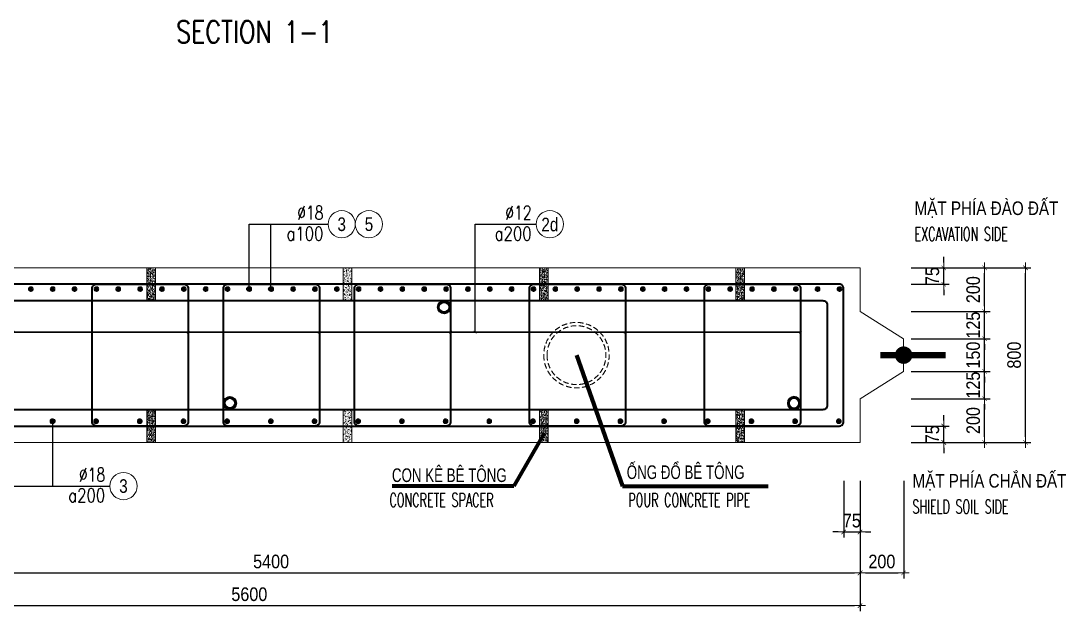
# Model space of a CAD drawing. Header units: millimetres. Extents: x -642477 to 1168880, y -27982 to 330379.
# Drawn here: x 143495 to 157871, y 84914 to 93030 of the extents above; entities that cross this region are included whole.
import ezdxf
from ezdxf.enums import TextEntityAlignment as Align

# ---------------------------------------------------------------- set-up
doc = ezdxf.new("R2010")
doc.units = ezdxf.units.MM
doc.linetypes.add('HIDDEN', pattern=[0.375, 0.25, -0.125])
doc.linetypes.add('HIDDEN2', pattern=[4.7625, 3.175, -1.5875])
doc.layers.get('0').update_dxf_attribs({"lineweight": 20})
doc.layers.get('Defpoints').update_dxf_attribs({"color": 151, "lineweight": 9})
for name, color, linetype, lineweight in [('NDC_S_BEAM', 3, 'HIDDEN2', 20), ('NDC_S_BREAK-LINE', 1, 'Continuous', 15), ('NDC_S_DIAPHGRAM WALL', 3, 'Continuous', 20), ('NDC_S_DIM', 1, 'Continuous', 15), ('NDC_S_ENG TITLE', 3, 'Continuous', 20), ('NDC_S_HATCH MATERIAL', 8, 'Continuous', 13), ('NDC_S_LEADER', 1, 'Continuous', 15), ('NDC_S_LEVEL TEXT', 7, 'Continuous', 20), ('NDC_S_REBAR', 4, 'Continuous', 35), ('NDC_S_VN TEXT', 7, 'Continuous', 20)]:
    doc.layers.add(name, color=color, linetype=linetype, lineweight=lineweight)
doc.layers.add('NDC_S_REBAR DES.', color=2, linetype='Continuous')
doc.styles.add('ARIAL', font='arial.ttf', dxfattribs={"width": 0.8})
doc.styles.add('NDC_ARIAL', font='arial.ttf', dxfattribs={"width": 0.85})
doc.styles.add('NDC_DIM', font='', dxfattribs={"width": 0.75})
doc.styles.add('NDC_EN TXT', font='romans.shx', dxfattribs={"width": 0.8})
doc.styles.get('NDC_DIM').set_extended_font_data('Dotum')
doc.dimstyles.new('A1-NDC-1-25 (x3)', dxfattribs={"dimscale": 75, "dimtxt": 2.5, "dimasz": 1, "dimexe": 1, "dimexo": 0, "dimgap": 0.8, "dimtad": 1, "dimdec": 0, "dimlfac": 0.333333, "dimdsep": 46, "dimtxsty": 'NDC_ARIAL', "dimblk": 'DIMMARK', "dimcen": 49999.938995, "dimdle": 1.5, "dimclrd": 1, "dimclre": 1, "dimclrt": 3, "dimadec": 0, "dimazin": 0, "dimtfac": 1, "dimtdec": 0, "dimtix": 1, "dimtmove": 2, "dimatfit": 3, "dimfxl": 1, "dimarcsym": 0})
doc.dimstyles.new('NDC_dim_25', dxfattribs={"dimscale": 25, "dimtxt": 2.2, "dimasz": 1.5, "dimexe": 1.5, "dimexo": 2.5, "dimgap": 1, "dimtad": 1, "dimdec": 0, "dimzin": 0, "dimdsep": 46, "dimtxsty": 'NDC_DIM', "dimblk": 'DIMMARK', "dimcen": 0.09, "dimdle": 1.2, "dimclrd": 1, "dimclre": 1, "dimclrt": 3, "dimadec": 0, "dimazin": 0, "dimtfac": 1, "dimtdec": 0, "dimtix": 1, "dimtofl": 0, "dimtmove": 0, "dimatfit": 3, "dimfxl": 6, "dimfxlon": 1, "dimtolj": 1, "dimtzin": 0, "dimarcsym": 0})

# ---------------------------------------------------------------- blocks, each defined once
blk = doc.blocks.new('TV_001')
at = {"layer": 'NDC_S_DIAPHGRAM WALL', "ltscale": 0.01}
for p, q in [((21086.6, 15963.3), (21044.1, 15767.9)), ((21044.1, 15767.9), (20822.1, 15688.3)), ((20822.1, 15688.3), (20790.3, 15541.7)), ((20790.3, 15541.7), (20959.2, 15377)), ((20959.2, 15377), (20916.7, 15181.6)), ((20916.7, 15181.6), (26388.8, 13991.9))]:
    blk.add_line(p, q, dxfattribs=at)
blk.add_lwpolyline([(26558.8, 14773.6), (21086.6, 15963.3)], dxfattribs=at)
at = {"layer": 'NDC_S_DIAPHGRAM WALL', "ltscale": 50, "const_width": 30}
blk.add_lwpolyline([(20911.1, 15592.2), (20618, 15655.9)], dxfattribs=at)
at = {"layer": 'NDC_S_DIAPHGRAM WALL', "ltscale": 50, "const_width": 40}
blk.add_lwpolyline([(20825.8, 15610.7, -1), (20786.7, 15619.2, -1)], format="xyb", close=True, dxfattribs=at)
blk = doc.blocks.new('DIMMARK')
at = {"layer": 'NDC_S_DIM', "color": 1}
blk.add_line((-1.5, 0), (1, 0), dxfattribs=at)
at = {"layer": 'NDC_S_DIM', "color": 2, "const_width": 0.1}
blk.add_lwpolyline([(-0.42, -0.42), (0.42, 0.42)], dxfattribs=at)
blk = doc.blocks.new('Ong sieu am')
at = {"layer": 'NDC_S_HATCH MATERIAL'}
h = blk.add_hatch(dxfattribs=at)
h.set_pattern_fill('ANSI31', color=256, scale=20)
h.set_pattern_definition([(45, (0, 0), (-1.76776695, 1.76776695), [])])
h.paths.add_polyline_path([(-7119.3, 51158.9, 1), (-7179.3, 51158.9, 1)])
h.paths.add_polyline_path([(-7171.3, 51158.9, -1), (-7127.3, 51158.9, -1)], flags=16)
at = {"layer": 'NDC_S_REBAR DES.'}
for radius in [30, 22]:
    blk.add_circle((-7149.3, 51158.9), radius, dxfattribs=at)
blk = doc.blocks.new('ong do BT')
at = {"layer": 'NDC_S_HATCH MATERIAL', "linetype": 'HIDDEN', "ltscale": 100}
for radius in [150, 135]:
    blk.add_circle((-6323.7, 51237.8), radius, dxfattribs=at)
blk = doc.blocks.new('con ke BT')
at = {"layer": 'NDC_S_HATCH MATERIAL'}
h = blk.add_hatch(dxfattribs=at)
h.set_pattern_fill('AR-CONC', color=256, scale=2)
h.set_pattern_definition([(50, (0, 0), (14.3452037, -1.2550427), [1.5, -16.5]), (355, (0, 0), (-2.7750267, 15.0438427), [1.2, -13.2]), (100.451444, (1.195, -0.105), (11.570177, 13.7888), [1.274804, -14.0228422]), (46.1842, (0, 4), (21.3448266, -3.3103856), [2.25, -24.75]), (96.635635, (1.779, 3.724), (18.693239, 19.482372), [1.912207, -21.034275]), (351.184164, (0, 4), (18.693239, 19.482372), [1.8, -19.8]), (21, (2, 3), (11.938141, -8.0523778), [1.5, -16.5]), (326, (2, 3), (4.8663066, 14.503001), [1.2, -13.2]), (71.451445, (2.995, 2.329), (16.8044475, 6.450623), [1.274804, -14.0228422]), (37.5, (0, 0), (0.2431971, 6.6578771), [0, -13.04, 0, -13.4, 0, -13.25]), (7.5, (0, 0), (5.2613907, 7.8882342), [0, -7.64, 0, -12.74, 0, -5.05]), (327.5, (-4.46, 0), (10.6764487, -0.45109743), [0, -5, 0, -15.6, 0, -20.7]), (317.5, (-6.46, 0), (11.6637234, 2.0020996), [0, -6.5, 0, -10.36, 0, -14.7])])
h.paths.add_polyline_path([(-7076.9, 51430.9), (-7116.9, 51430.9), (-7116.9, 51280.9), (-7076.9, 51280.9)])
at = {"layer": 'NDC_S_BREAK-LINE'}
blk.add_lwpolyline([(-7116.9, 51430.9), (-7116.9, 51280.9), (-7076.9, 51280.9), (-7076.9, 51430.9)], close=True, dxfattribs=at)
blk = doc.blocks.new('*U2176')
at = {"layer": 'NDC_S_LEADER', "xscale": 3, "yscale": 3, "zscale": 3}
blk.add_blockref('con ke BT', (21291, -154068), dxfattribs=at)
blk = doc.blocks.new('*U2177')
at = {"layer": 'NDC_S_DIM', "color": 0, "linetype": 'ByBlock', "lineweight": -2, "transparency": 16777216}
for p in [(0, 0), (2700, 0), (5400, 0), (8100, 0), (10800, 0), (13500, 0)]:
    blk.add_blockref('*U2176', p, dxfattribs=at)
blk = doc.blocks.new('*U2178')
at = {"layer": 'NDC_S_LEADER', "xscale": 3, "yscale": 3, "zscale": 3}
blk.add_blockref('con ke BT', (21291, -154068), dxfattribs=at)
blk = doc.blocks.new('*U2179')
at = {"layer": 'NDC_S_DIM', "color": 0, "linetype": 'ByBlock', "lineweight": -2, "transparency": 16777216}
for p in [(0, 0), (2700, 0), (5400, 0), (8100, 0), (10800, 0), (13500, 0)]:
    blk.add_blockref('*U2178', p, dxfattribs=at)
blk = doc.blocks.new('*U366')
blk.add_circle((2.5, 0), 2.5)
at = {"layer": 'NDC_S_VN TEXT', "color": 3, "style": 'NDC_EN TXT'}
for tag, width, p in [('DK2', 0.75, (-0.85, 0.85)), ('KC2', 0.8, (-0.85, -2.97))]:
    blk.add_attdef(tag, text='', height=2.5, dxfattribs=dict(at, width=width)).set_placement(p, align=Align.RIGHT)
at = {"layer": 'NDC_S_VN TEXT', "color": 7, "style": 'ARIAL', "width": 0.8}
blk.add_attdef('SH3', text='', height=2.5, dxfattribs=at).set_placement((2.5, 0), align=Align.MIDDLE)
blk = doc.blocks.new('kata_block_THEP')
at = {"layer": 'NDC_S_REBAR', "color": 0}
for p, q in [((-0.5, 0), (0.5, 0)), ((-0.35, 0.35), (0.35, -0.35)), ((0.35, 0.35), (-0.35, -0.35)), ((0, 0.5), (0, -0.5))]:
    blk.add_line(p, q, dxfattribs=at)
at = {"layer": 'NDC_S_REBAR', "color": 0, "const_width": 0.0833}
blk.add_lwpolyline([(-0.5, 0, 1), (0.5, 0, 1), (-0.5, 0, 1)], format="xyb", dxfattribs=at)
blk = doc.blocks.new('*U2184')
at = {"layer": 'NDC_S_REBAR', "ltscale": 80, "xscale": 72, "yscale": 72, "zscale": 72}
blk.add_blockref('kata_block_THEP', (0, 0), dxfattribs=at)
blk = doc.blocks.new('*U2185')
at = {"layer": 'NDC_S_LEVEL TEXT', "color": 0, "linetype": 'ByBlock', "lineweight": -2, "transparency": 16777216}
for p in [(5408.1, 0), (6009, 0), (6609.9, 0), (7210.8, 0), (7811.7, 0), (8412.6, 0), (9013.5, 0), (9614.4, 0), (10215.3, 0), (10816.2, 0), (11417.1, 0), (12018, 0), (12618.9, 0), (13219.8, 0), (13820.7, 0), (14421.6, 0), (15022.5, 0), (15623.4, 0), (16224.3, 0)]:
    blk.add_blockref('*U2184', p, dxfattribs=at)
blk = doc.blocks.new('*U2186')
at = {"layer": 'NDC_S_REBAR', "ltscale": 80, "xscale": 72, "yscale": 72, "zscale": 72}
blk.add_blockref('kata_block_THEP', (0, 0), dxfattribs=at)
blk = doc.blocks.new('*U2175')
at = {"layer": 'NDC_S_LEVEL TEXT', "color": 0, "linetype": 'ByBlock', "lineweight": -2, "transparency": 16777216}
for p in [(5110.2, 0), (5410.8, 0), (5711.4, 0), (6012, 0), (6312.6, 0), (6613.2, 0), (6913.8, 0), (7214.4, 0), (7515, 0), (7815.6, 0), (8116.2, 0), (8416.8, 0), (8717.4, 0), (9018, 0), (9318.6, 0), (9619.2, 0), (9919.8, 0), (10220.4, 0), (10521, 0), (10821.6, 0), (11122.2, 0), (11422.8, 0), (11723.4, 0), (12024, 0), (12324.6, 0), (12625.2, 0), (12925.8, 0), (13226.4, 0), (13527, 0), (13827.6, 0), (14128.2, 0), (14428.8, 0), (14729.4, 0), (15030, 0), (15330.6, 0), (15631.2, 0), (15931.8, 0), (16232.4, 0)]:
    blk.add_blockref('*U2186', p, dxfattribs=at)
blk = doc.blocks.new('*D2225')
at = {"layer": 'Defpoints', "color": 0, "ltscale": 100, "transparency": 16777216}
for p in [(155742, 87834), (156750, 87834), (155742, 87234)]:
    blk.add_point(p, dxfattribs=at)
at = {"layer": 'NDC_S_DIM', "color": 1, "lineweight": -2, "ltscale": 100, "transparency": 16777216}
for p, q in [((155742, 87834), (156825, 87834)), ((156750, 87309), (156750, 87759)), ((155742, 87234), (156825, 87234))]:
    blk.add_line(p, q, dxfattribs=at)
at = {"layer": 'NDC_S_DIM', "color": 1, "lineweight": -2, "ltscale": 100, "transparency": 16777216, "xscale": 75, "yscale": 75, "zscale": 75}
for p, rotation in [((156750, 87834), 90), ((156750, 87234), 270)]:
    blk.add_blockref('DIMMARK', p, dxfattribs=dict(at, rotation=rotation))
at = {"layer": 'NDC_S_DIM', "color": 3, "ltscale": 100, "transparency": 16777216, "insert": (156594, 87534), "char_height": 187.5, "attachment_point": 5, "rotation": 90, "style": 'NDC_ARIAL'}
blk.add_mtext('200', dxfattribs=at)
blk = doc.blocks.new('*D2226')
at = {"layer": 'Defpoints', "color": 0, "ltscale": 100, "transparency": 16777216}
for p in [(155742, 88209), (156750, 88209), (155742, 87834)]:
    blk.add_point(p, dxfattribs=at)
at = {"layer": 'NDC_S_DIM', "color": 1, "lineweight": -2, "ltscale": 100, "transparency": 16777216}
for p, q in [((156750, 88284), (156750, 88359)), ((155742, 88209), (156825, 88209)), ((156750, 87834), (156750, 88209)), ((155742, 87834), (156825, 87834)), ((156750, 87759), (156750, 87684))]:
    blk.add_line(p, q, dxfattribs=at)
at = {"layer": 'NDC_S_DIM', "color": 1, "lineweight": -2, "ltscale": 100, "transparency": 16777216, "xscale": 75, "yscale": 75, "zscale": 75}
for p, rotation in [((156750, 88209), 270), ((156750, 87834), 90)]:
    blk.add_blockref('DIMMARK', p, dxfattribs=dict(at, rotation=rotation))
at = {"layer": 'NDC_S_DIM', "color": 3, "ltscale": 100, "transparency": 16777216, "insert": (156594, 88021), "char_height": 187.5, "attachment_point": 5, "rotation": 90, "style": 'NDC_ARIAL'}
blk.add_mtext('125', dxfattribs=at)
blk = doc.blocks.new('*D2227')
at = {"layer": 'Defpoints', "color": 0, "ltscale": 100, "transparency": 16777216}
for p in [(155742, 88659), (156750, 88659), (155742, 88209)]:
    blk.add_point(p, dxfattribs=at)
at = {"layer": 'NDC_S_DIM', "color": 1, "lineweight": -2, "ltscale": 100, "transparency": 16777216}
for p, q in [((156750, 88734), (156750, 88809)), ((155742, 88659), (156825, 88659)), ((156750, 88209), (156750, 88659)), ((155742, 88209), (156825, 88209)), ((156750, 88134), (156750, 88059))]:
    blk.add_line(p, q, dxfattribs=at)
at = {"layer": 'NDC_S_DIM', "color": 1, "lineweight": -2, "ltscale": 100, "transparency": 16777216, "xscale": 75, "yscale": 75, "zscale": 75}
for p, rotation in [((156750, 88659), 270), ((156750, 88209), 90)]:
    blk.add_blockref('DIMMARK', p, dxfattribs=dict(at, rotation=rotation))
at = {"layer": 'NDC_S_DIM', "color": 3, "ltscale": 100, "transparency": 16777216, "insert": (156594, 88434), "char_height": 187.5, "attachment_point": 5, "rotation": 90, "style": 'NDC_ARIAL'}
blk.add_mtext('150', dxfattribs=at)
blk = doc.blocks.new('*D2228')
at = {"layer": 'Defpoints', "color": 0, "ltscale": 100, "transparency": 16777216}
for p in [(155742, 89034), (156750, 89034), (155742, 88659)]:
    blk.add_point(p, dxfattribs=at)
at = {"layer": 'NDC_S_DIM', "color": 1, "lineweight": -2, "ltscale": 100, "transparency": 16777216}
for p, q in [((156750, 89109), (156750, 89184)), ((155742, 89034), (156825, 89034)), ((156750, 88659), (156750, 89034)), ((155742, 88659), (156825, 88659)), ((156750, 88584), (156750, 88509))]:
    blk.add_line(p, q, dxfattribs=at)
at = {"layer": 'NDC_S_DIM', "color": 1, "lineweight": -2, "ltscale": 100, "transparency": 16777216, "xscale": 75, "yscale": 75, "zscale": 75}
for p, rotation in [((156750, 89034), 270), ((156750, 88659), 90)]:
    blk.add_blockref('DIMMARK', p, dxfattribs=dict(at, rotation=rotation))
at = {"layer": 'NDC_S_DIM', "color": 3, "ltscale": 100, "transparency": 16777216, "insert": (156594, 88846), "char_height": 187.5, "attachment_point": 5, "rotation": 90, "style": 'NDC_ARIAL'}
blk.add_mtext('125', dxfattribs=at)
blk = doc.blocks.new('*D2229')
at = {"layer": 'Defpoints', "color": 0, "ltscale": 100, "transparency": 16777216}
for p in [(155742, 89634), (156750, 89634), (155742, 89034)]:
    blk.add_point(p, dxfattribs=at)
at = {"layer": 'NDC_S_DIM', "color": 1, "lineweight": -2, "ltscale": 100, "transparency": 16777216}
for p, q in [((155742, 89634), (156825, 89634)), ((156750, 89109), (156750, 89559)), ((155742, 89034), (156825, 89034))]:
    blk.add_line(p, q, dxfattribs=at)
at = {"layer": 'NDC_S_DIM', "color": 1, "lineweight": -2, "ltscale": 100, "transparency": 16777216, "xscale": 75, "yscale": 75, "zscale": 75}
for p, rotation in [((156750, 89634), 90), ((156750, 89034), 270)]:
    blk.add_blockref('DIMMARK', p, dxfattribs=dict(at, rotation=rotation))
at = {"layer": 'NDC_S_DIM', "color": 3, "ltscale": 100, "transparency": 16777216, "insert": (156594, 89334), "char_height": 187.5, "attachment_point": 5, "rotation": 90, "style": 'NDC_ARIAL'}
blk.add_mtext('200', dxfattribs=at)
blk = doc.blocks.new('*D2230')
at = {"layer": 'Defpoints', "color": 0, "ltscale": 100, "transparency": 16777216}
for p in [(155742, 89634), (157313, 89634), (155742, 87234)]:
    blk.add_point(p, dxfattribs=at)
at = {"layer": 'NDC_S_DIM', "color": 1, "lineweight": -2, "ltscale": 100, "transparency": 16777216}
for p, q in [((155742, 89634), (157388, 89634)), ((157313, 87309), (157313, 89559)), ((155742, 87234), (157388, 87234))]:
    blk.add_line(p, q, dxfattribs=at)
at = {"layer": 'NDC_S_DIM', "color": 1, "lineweight": -2, "ltscale": 100, "transparency": 16777216, "xscale": 75, "yscale": 75, "zscale": 75}
for p, rotation in [((157313, 89634), 90), ((157313, 87234), 270)]:
    blk.add_blockref('DIMMARK', p, dxfattribs=dict(at, rotation=rotation))
at = {"layer": 'NDC_S_DIM', "color": 3, "ltscale": 100, "transparency": 16777216, "insert": (157157, 88434), "char_height": 187.5, "attachment_point": 5, "rotation": 90, "style": 'NDC_ARIAL'}
blk.add_mtext('800', dxfattribs=at)
blk = doc.blocks.new('*D2231')
at = {"layer": 'Defpoints', "color": 0, "ltscale": 100, "transparency": 16777216}
for p in [(155742, 87459), (156188, 87459), (155742, 87234)]:
    blk.add_point(p, dxfattribs=at)
at = {"layer": 'NDC_S_DIM', "color": 1, "lineweight": -2, "ltscale": 100, "transparency": 16777216}
for p, q in [((156188, 87534), (156188, 87609)), ((155742, 87459), (156263, 87459)), ((156188, 87234), (156188, 87459)), ((155742, 87234), (156263, 87234)), ((156188, 87159), (156188, 87084))]:
    blk.add_line(p, q, dxfattribs=at)
at = {"layer": 'NDC_S_DIM', "color": 1, "lineweight": -2, "ltscale": 100, "transparency": 16777216, "xscale": 75, "yscale": 75, "zscale": 75}
for p, rotation in [((156188, 87459), 270), ((156188, 87234), 90)]:
    blk.add_blockref('DIMMARK', p, dxfattribs=dict(at, rotation=rotation))
at = {"layer": 'NDC_S_DIM', "color": 3, "ltscale": 100, "transparency": 16777216, "insert": (156032, 87346), "char_height": 187.5, "attachment_point": 5, "rotation": 90, "style": 'NDC_ARIAL'}
blk.add_mtext('75', dxfattribs=at)
blk = doc.blocks.new('*D2232')
at = {"layer": 'Defpoints', "color": 0, "ltscale": 100, "transparency": 16777216}
for p in [(155742, 89634), (156188, 89634), (155742, 89409)]:
    blk.add_point(p, dxfattribs=at)
at = {"layer": 'NDC_S_DIM', "color": 1, "lineweight": -2, "ltscale": 100, "transparency": 16777216}
for p, q in [((156188, 89709), (156188, 89784)), ((155742, 89634), (156263, 89634)), ((156188, 89409), (156188, 89634)), ((155742, 89409), (156263, 89409)), ((156188, 89334), (156188, 89259))]:
    blk.add_line(p, q, dxfattribs=at)
at = {"layer": 'NDC_S_DIM', "color": 1, "lineweight": -2, "ltscale": 100, "transparency": 16777216, "xscale": 75, "yscale": 75, "zscale": 75}
for p, rotation in [((156188, 89634), 270), ((156188, 89409), 90)]:
    blk.add_blockref('DIMMARK', p, dxfattribs=dict(at, rotation=rotation))
at = {"layer": 'NDC_S_DIM', "color": 3, "ltscale": 100, "transparency": 16777216, "insert": (156032, 89521), "char_height": 187.5, "attachment_point": 5, "rotation": 90, "style": 'NDC_ARIAL'}
blk.add_mtext('75', dxfattribs=at)
blk = doc.blocks.new('*D2234')
at = {"layer": 'Defpoints', "color": 0, "ltscale": 100, "transparency": 16777216}
for p in [(154812, 86704), (155037, 86704), (155037, 86002)]:
    blk.add_point(p, dxfattribs=at)
at = {"layer": 'NDC_S_DIM', "color": 1, "lineweight": -2, "ltscale": 100, "transparency": 16777216}
for p, q in [((154812, 86704), (154812, 85927)), ((155037, 86704), (155037, 85927)), ((154737, 86002), (154662, 86002)), ((154812, 86002), (155037, 86002)), ((155112, 86002), (155187, 86002))]:
    blk.add_line(p, q, dxfattribs=at)
at = {"layer": 'NDC_S_DIM', "color": 1, "lineweight": -2, "ltscale": 100, "transparency": 16777216, "xscale": 75, "yscale": 75, "zscale": 75}
blk.add_blockref('DIMMARK', (154812, 86002), dxfattribs=at)
at = {"layer": 'NDC_S_DIM', "color": 1, "lineweight": -2, "ltscale": 100, "transparency": 16777216, "xscale": 75, "yscale": 75, "zscale": 75, "rotation": 180}
blk.add_blockref('DIMMARK', (155037, 86002), dxfattribs=at)
at = {"layer": 'NDC_S_DIM', "color": 3, "ltscale": 100, "transparency": 16777216, "insert": (154924, 86157), "char_height": 187.5, "attachment_point": 5, "style": 'NDC_ARIAL'}
blk.add_mtext('75', dxfattribs=at)
blk = doc.blocks.new('*D2236')
at = {"layer": 'Defpoints', "color": 0, "ltscale": 100, "transparency": 16777216}
for p in [(138837, 86704), (155037, 86704), (155037, 85439)]:
    blk.add_point(p, dxfattribs=at)
at = {"layer": 'NDC_S_DIM', "color": 1, "lineweight": -2, "ltscale": 100, "transparency": 16777216}
for p, q in [((138837, 86704), (138837, 85364)), ((155037, 86704), (155037, 85364)), ((138912, 85439), (154962, 85439))]:
    blk.add_line(p, q, dxfattribs=at)
at = {"layer": 'NDC_S_DIM', "color": 1, "lineweight": -2, "ltscale": 100, "transparency": 16777216, "xscale": 75, "yscale": 75, "zscale": 75, "rotation": 180}
blk.add_blockref('DIMMARK', (138837, 85439), dxfattribs=at)
at = {"layer": 'NDC_S_DIM', "color": 1, "lineweight": -2, "ltscale": 100, "transparency": 16777216, "xscale": 75, "yscale": 75, "zscale": 75}
blk.add_blockref('DIMMARK', (155037, 85439), dxfattribs=at)
at = {"layer": 'NDC_S_DIM', "color": 3, "ltscale": 100, "transparency": 16777216, "insert": (146937, 85595), "char_height": 187.5, "attachment_point": 5, "style": 'NDC_ARIAL'}
blk.add_mtext('5400', dxfattribs=at)
blk = doc.blocks.new('*D2237')
at = {"layer": 'Defpoints', "color": 0, "ltscale": 100, "transparency": 16777216}
for p in [(155037, 86704), (155637, 86704), (155637, 85439)]:
    blk.add_point(p, dxfattribs=at)
at = {"layer": 'NDC_S_DIM', "color": 1, "lineweight": -2, "ltscale": 100, "transparency": 16777216}
for p, q in [((155037, 86704), (155037, 85364)), ((155637, 86704), (155637, 85364)), ((155112, 85439), (155562, 85439))]:
    blk.add_line(p, q, dxfattribs=at)
at = {"layer": 'NDC_S_DIM', "color": 1, "lineweight": -2, "ltscale": 100, "transparency": 16777216, "xscale": 75, "yscale": 75, "zscale": 75, "rotation": 180}
blk.add_blockref('DIMMARK', (155037, 85439), dxfattribs=at)
at = {"layer": 'NDC_S_DIM', "color": 1, "lineweight": -2, "ltscale": 100, "transparency": 16777216, "xscale": 75, "yscale": 75, "zscale": 75}
blk.add_blockref('DIMMARK', (155637, 85439), dxfattribs=at)
at = {"layer": 'NDC_S_DIM', "color": 3, "ltscale": 100, "transparency": 16777216, "insert": (155337, 85595), "char_height": 187.5, "attachment_point": 5, "style": 'NDC_ARIAL'}
blk.add_mtext('200', dxfattribs=at)
blk = doc.blocks.new('*D2238')
at = {"layer": 'Defpoints', "color": 0, "ltscale": 100, "transparency": 16777216}
for p in [(138237, 86704), (155037, 86704), (155037, 84989)]:
    blk.add_point(p, dxfattribs=at)
at = {"layer": 'NDC_S_DIM', "color": 1, "lineweight": -2, "ltscale": 100, "transparency": 16777216}
for p, q in [((138237, 86704), (138237, 84914)), ((155037, 86704), (155037, 84914)), ((138312, 84989), (154962, 84989))]:
    blk.add_line(p, q, dxfattribs=at)
at = {"layer": 'NDC_S_DIM', "color": 1, "lineweight": -2, "ltscale": 100, "transparency": 16777216, "xscale": 75, "yscale": 75, "zscale": 75, "rotation": 180}
blk.add_blockref('DIMMARK', (138237, 84989), dxfattribs=at)
at = {"layer": 'NDC_S_DIM', "color": 1, "lineweight": -2, "ltscale": 100, "transparency": 16777216, "xscale": 75, "yscale": 75, "zscale": 75}
blk.add_blockref('DIMMARK', (155037, 84989), dxfattribs=at)
at = {"layer": 'NDC_S_DIM', "color": 3, "ltscale": 100, "transparency": 16777216, "insert": (146637, 85145), "char_height": 187.5, "attachment_point": 5, "style": 'NDC_ARIAL'}
blk.add_mtext('5600', dxfattribs=at)

msp = doc.modelspace()

# ---------------------------------------------------------------- linework, layer by layer
at = {"layer": 'NDC_S_DIM'}
msp.add_circle((148282.6, 90233.8), 187.5, dxfattribs=at)
at = {"layer": 'NDC_S_REBAR'}
msp.add_lwpolyline([(139632.2, 88308.1), (138489.8, 87591.1, 0.2585925), (138461.6, 87540.3), (138461.6, 87518.8, 0.4142136), (138521.6, 87458.8), (154751.6, 87458.8, 0.4142136), (154811.6, 87518.8), (154811.6, 89348.8, 0.4142136), (154751.6, 89408.8), (138521.6, 89408.8, 0.4142136), (138461.6, 89348.8), (138461.6, 89333, 0.2239077), (138483.4, 89286.7), (139621, 88565.8)], format="xyb", dxfattribs=at)
for points in [[(144535.5, 89408.8), (145736.8, 89408.8, -0.4142136), (145796.8, 89348.8), (145796.8, 87518.8, -0.4142136), (145736.8, 87458.8), (144535.5, 87458.8, -0.4142136), (144475.5, 87518.8), (144475.5, 89348.8, -0.4142136)], [(146340, 89408.8), (147541.3, 89408.8, -0.4142136), (147601.3, 89348.8), (147601.3, 87518.8, -0.4142136), (147541.3, 87458.8), (146340, 87458.8, -0.4142136), (146280, 87518.8), (146280, 89348.8, -0.4142136)], [(148144.5, 89408.8), (149345.8, 89408.8, -0.4142136), (149405.8, 89348.8), (149405.8, 87518.8, -0.4142136), (149345.8, 87458.8), (148144.5, 87458.8, -0.4142136), (148084.5, 87518.8), (148084.5, 89348.8, -0.4142136)], [(150550.5, 89408.8), (151751.8, 89408.8, -0.4142136), (151811.8, 89348.8), (151811.8, 87518.8, -0.4142136), (151751.8, 87458.8), (150550.5, 87458.8, -0.4142136), (150490.5, 87518.8), (150490.5, 89348.8, -0.4142136)], [(152956.5, 89408.8), (154157.8, 89408.8, -0.4142136), (154217.8, 89348.8), (154217.8, 87518.8, -0.4142136), (154157.8, 87458.8), (152956.5, 87458.8, -0.4142136), (152896.5, 87518.8), (152896.5, 89348.8, -0.4142136)], [(139571.6, 89183.8), (154526.6, 89183.8, -0.4142136), (154586.6, 89123.8), (154586.6, 87743.8, -0.4142136), (154526.6, 87683.8), (139571.6, 87683.8, -0.4142136), (139511.6, 87743.8), (139511.6, 89123.8, -0.4142136)]]:
    msp.add_lwpolyline(points, format="xyb", close=True, dxfattribs=at)

# ---------------------------------------------------------------- block references
at = {"layer": 'NDC_S_BEAM', "xscale": -3, "yscale": 3, "zscale": 3, "rotation": 347.733965496706}
msp.add_blockref('TV_001', (206678.1, 29397.3), dxfattribs=at)
at = {"layer": 'NDC_S_DIM', "ltscale": 80, "xscale": 75, "yscale": 75, "zscale": 75}
for p, values in [((147720.1, 90233.8), {'SH3': '3', 'DK2': '%%C18', 'KC2': 'a100'}), ((150582.9, 90233.8), {'SH3': '2d', 'DK2': '%%c12', 'KC2': 'a200'}), ((144718.3, 86633.7), {'SH3': '3', 'DK2': '%%C18', 'KC2': 'a200'})]:
    msp.add_blockref('*U366', p, dxfattribs=at).add_auto_attribs(values)
at = {"layer": 'NDC_S_DIM'}
for name, p in [('*U2177', (139886.6, 89408.8)), ('*U2179', (139886.6, 87458.8))]:
    msp.add_blockref(name, p, dxfattribs=at)
at = {"layer": 'NDC_S_LEADER', "yscale": 3, "zscale": 3}
for name, p, xscale in [('Ong sieu am', (170763.7, -64382.8), 3), ('ong do BT', (132165.4, -65279.7), -3), ('Ong sieu am', (167817.9, -65702.8), 3)]:
    msp.add_blockref(name, p, dxfattribs=dict(at, xscale=xscale))
at = {"layer": 'NDC_S_LEADER', "xscale": -3, "yscale": 3, "zscale": 3, "rotation": 180}
msp.add_blockref('Ong sieu am', (175575.7, 241250.3), dxfattribs=at)
at = {"layer": 'NDC_S_LEVEL TEXT'}
msp.add_blockref('*U2175', (138521.1, 89342.8), dxfattribs=at)
at = {"layer": 'NDC_S_LEVEL TEXT', "extrusion": (0, 0, -1), "zscale": -1, "rotation": 180}
msp.add_blockref('*U2185', (-138521.1, 87524.8), dxfattribs=at)

# ---------------------------------------------------------------- texts
at = {"layer": 'NDC_S_ENG TITLE', "style": 'NDC_EN TXT', "width": 0.8}
msp.add_text('SECTION 1-1', height=300, dxfattribs=at).set_placement((146712, 92880), align=Align.MIDDLE)
at = {"layer": 'NDC_S_ENG TITLE', "style": 'NDC_EN TXT', "width": 0.6}
for s, p in [('EXCAVATION SIDE', (155786.3, 90099.4)), ('CONCRETE SPACER', (148564.4, 86440.1)), ('POUR CONCRETE PIPE', (151849.7, 86440.1)), ('SHIELD SOIL SIDE', (155757.2, 86350.9))]:
    msp.add_text(s, height=187.5, dxfattribs=at).set_placement(p, align=Align.MIDDLE_LEFT)
at = {"layer": 'NDC_S_LEVEL TEXT', "style": 'NDC_ARIAL'}
for s, width, p in [('MẶT PHÍA ĐÀO ĐẤT', 0.8, (155786.3, 90454.1)), ('ỐNG ĐỔ BÊ TÔNG', 0.7, (151828.2, 86824.2)), ('CON KÊ BÊ TÔNG', 0.7, (148598.3, 86782.9)), ('MẶT PHÍA CHẮN ĐẤT', 0.8, (155757.2, 86705.6))]:
    msp.add_text(s, height=187.5, dxfattribs=dict(at, width=width)).set_placement(p, align=Align.MIDDLE_LEFT)
at = {"layer": 'NDC_S_VN TEXT', "color": 7, "style": 'ARIAL', "width": 0.8}
msp.add_text('5', height=187.5, dxfattribs=at).set_placement((148282.6, 90233.8), align=Align.MIDDLE)

# ---------------------------------------------------------------- dimensions: what is measured, and where the dimension line sits
at = {"layer": 'NDC_S_DIM', "ltscale": 100}
for base, p1, p2, picture, middle in [((156187.5, 89633.8), (155742.3, 89408.8), (155742.3, 89633.8), '*D2232', (156032.2, 89521.3)), ((156750, 89633.8), (155742.3, 89033.8), (155742.3, 89633.8), '*D2229', (156594.3, 89333.8)), ((157312.5, 89633.8), (155742.3, 87233.8), (155742.3, 89633.8), '*D2230', (157156.8, 88433.8)), ((156750, 89033.8), (155742.3, 88658.8), (155742.3, 89033.8), '*D2228', (156594.3, 88846.3)), ((156750, 88658.8), (155742.3, 88208.8), (155742.3, 88658.8), '*D2227', (156594.3, 88433.8)), ((156750, 88208.8), (155742.3, 87833.8), (155742.3, 88208.8), '*D2226', (156594.3, 88021.3)), ((156750, 87833.8), (155742.3, 87233.8), (155742.3, 87833.8), '*D2225', (156594.3, 87533.8)), ((156187.5, 87458.8), (155742.3, 87233.8), (155742.3, 87458.8), '*D2231', (156032.2, 87346.3))]:
    dim = msp.add_linear_dim(base=base, p1=p1, p2=p2, angle=90, dimstyle='A1-NDC-1-25 (x3)', dxfattribs=at)
    dim.commit()
    dim.dimension.update_dxf_attribs({"geometry": picture, "text_midpoint": middle})
for base, p1, p2, picture, middle in [((155036.6, 84989.1), (138236.6, 86704.2), (155036.6, 86704.2), '*D2238', (146636.6, 85144.8)), ((155036.6, 85439.1), (138836.6, 86704.2), (155036.6, 86704.2), '*D2236', (146936.6, 85594.8)), ((155036.6, 86001.6), (154811.6, 86704.2), (155036.6, 86704.2), '*D2234', (154924.1, 86156.9)), ((155636.6, 85439.1), (155036.6, 86704.2), (155636.6, 86704.2), '*D2237', (155336.6, 85594.8))]:
    dim = msp.add_linear_dim(base=base, p1=p1, p2=p2, dimstyle='A1-NDC-1-25 (x3)', dxfattribs=at)
    dim.commit()
    dim.dimension.update_dxf_attribs({"geometry": picture, "text_midpoint": middle})

# ---------------------------------------------------------------- leaders
at = {"layer": 'NDC_S_LEADER'}
for points, override in [([(146633.4, 89342.8), (146633.4, 90233.8), (147720.1, 90233.8)], {"dimasz": 2.5, "dimldrblk": 'DotBlank'}), ([(146933.7, 89342.8), (146933.7, 90233.8), (147720.1, 90233.8)], {"dimasz": 2.5, "dimldrblk": 'DotBlank'}), ([(149741.2, 88748), (149741.2, 90233.8), (150582.9, 90233.8)], {"dimldrblk": 'ArchTick'}), ([(140984.8, 88748), (154209, 88748)], {"dimldrblk": 'ArchTick'}), ([(154217.8, 88748), (140988.1, 88748)], {"dimldrblk": 'ArchTick'}), ([(143390.8, 88748), (154209, 88748)], {"dimldrblk": 'ArchTick'}), ([(145796.8, 88748), (154209, 88748)], {"dimldrblk": 'ArchTick'}), ([(147596.9, 88748), (154209, 88748)], {"dimldrblk": 'ArchTick'}), ([(149405.8, 88748), (154209, 88748)], {"dimldrblk": 'ArchTick'}), ([(151807.4, 88748), (154209, 88748)], {"dimldrblk": 'ArchTick'}), ([(151136.6, 88433.8), (151771.9, 86633.7), (153773.3, 86633.7)], {"dimasz": 4.5, "dimlwd": 65533}), ([(143328.3, 87524.8), (143328.3, 86633.7), (144718.3, 86633.7)], {"dimasz": 2.5, "dimldrblk": 'DotBlank'}), ([(143931.9, 87524.8), (143931.9, 86633.7), (144718.3, 86633.7)], {"dimasz": 2.5, "dimldrblk": 'DotBlank'}), ([(150691.8, 87354.6), (150275.8, 86633.7), (148603.8, 86633.7)], {"dimasz": 4.5, "dimlwd": 65533})]:
    msp.add_leader(points, dimstyle='NDC_dim_25', override=override, dxfattribs=at)

doc.saveas('drawing.dxf')
